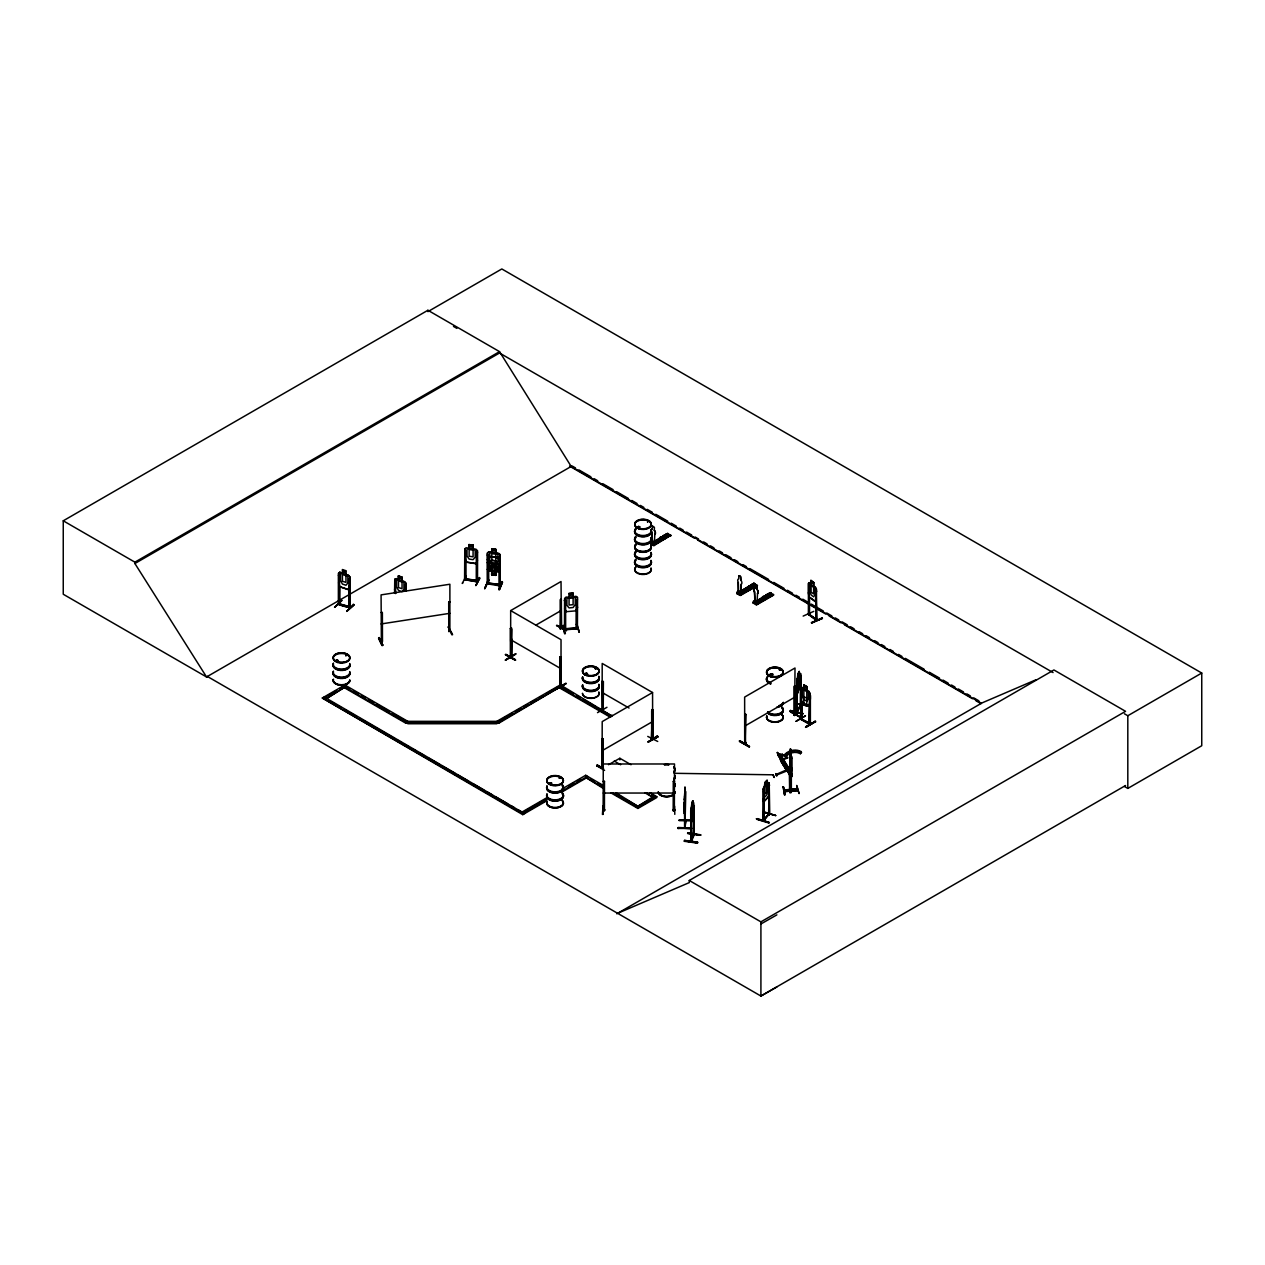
<?xml version="1.0" encoding="UTF-8"?>
<svg xmlns="http://www.w3.org/2000/svg" width="1265" height="1265" viewBox="0 0 1265 1265"><rect width="100%" height="100%" fill="white"/><g stroke="black" fill="none" stroke-linecap="round" stroke-linejoin="round"><path stroke-width="1.5" d="M684.792 801.346L684.776 804.255L685.029 797.567M684.776 791.447L685.061 787.194L684.792 795.985M789.091 769.468L790.23 769.025L791.337 776.742L791.526 756.47L791.605 758.62M789.66 766.637L790.483 767.254L789.787 766.543M791.305 773.295L792.048 776.441M684.428 803.749L684.491 799.417M684.65 809.379L685.156 799.101M691.465 828.464L678.087 828.448M678.119 827.626L691.465 827.943L678.119 827.626L678.087 828.559M684.523 805.979L684.381 811.64L684.365 803.528M684.634 804.904L684.776 798.99L684.586 804.651L684.444 802.563L684.381 803.354M684.539 805.283L684.887 798.816L684.997 800.413M685.124 805.789L685.045 807.94M684.571 797.077L685.282 789.645M338.387 604.291L339.558 604.749M339.906 604.449C340.997 604.512 336.933 601.95 339.668 603.658M338.625 604.053C340.933 606.536 354.153 608.165 348.792 606.694M691.623 841.162L691.07 840.039M693.884 834.331L690.753 841.652M690.817 840.672L693.995 834.457M693.473 834.979L694.295 805.394M693.884 833.271L693.536 833.999M690.832 841.826L690.69 810.549L693.505 802.706L692.793 804.587L692.682 800.792L691.212 809.284L691.275 841.889L694.327 834.489L693.789 833.366M763.507 791.858L764.076 791.242L763.443 821.001L764.187 820.273L763.032 820.7M764.092 819.293L763.696 819.831M763.633 820.874C770.812 811.561 767.902 813.648 769.753 814.296L769.231 785.059L768.598 814.818M654.29 543.476L654.859 534.304A2.973 1.708 60 0 0 654.432 530.241L654.29 530.32A2.973 1.708 60 0 1 654.732 534.383L654.859 534.304M741.29 584.209L740.721 593.38L741.29 584.209A2.973 1.708 60 0 0 740.847 580.145L740.547 576.492L738.649 576.097M756.976 602.757L757.545 593.585A2.973 1.708 60 0 0 757.118 589.522L756.454 585.632M684.665 793.313L684.571 828.338L685.883 820.732M684.997 807.086L684.745 809.568M684.792 804.05L684.555 802.453M693.647 812.842L693.52 817.111L693.821 812.794M791.59 768.171L791.4 770.986L791.732 768.155M789.676 774.559L788.759 768.456L790.087 774.37L789.313 774.67L789.692 773.721L791.937 774.022M790.435 769.768L789.234 770.243L779.556 754.114L789.74 770.053L789.771 752.991M790.182 774.544L789.708 773.801M791.922 775.919L790.767 776.995L791.969 776.504L791.748 757.909M697.537 842.19L684.539 840.434L697.553 842.142L697.379 843.154L684.397 841.288M784.126 790.23L797.393 788.791L784.047 789.977M684.349 799.464L684.903 793.487L685.124 796.286M684.491 799.48L685.045 793.487M685.045 807.861L684.349 813.822L684.665 811.893M684.665 810.707L684.903 807.845M684.839 812.936L684.65 815.672M692.208 820.685L678.878 820.432L692.208 820.258M684.665 801.188L684.634 798.484L685.298 799.101M685.772 791.653L685.108 821.333M684.507 809.379L685.219 803.449M685.235 826.598L685.187 827.136M685.235 820.432L685.314 819.578M685.171 820.273L685.772 819.594L685.757 820.432M684.903 787.178L685.029 828.354L685.772 820.732M800.698 683.353C796.46 697.426 795.353 698.77 800.824 683.385M781.391 759.632L782.039 754.082L784.332 755.964L785.359 754.857A12.429 10.341 -19.5 0 1 800.097 751.758L801.472 752.422L800.397 753.719L799.227 753.149A10.642 8.855 -19.5 0 0 785.676 756.786L787.668 757.909L781.659 760.423L781.391 759.632L787.383 757.118L787.668 757.909M781.659 760.423L782.039 754.082M652.455 542.543L652.74 541.673M665.864 534.289C675.13 538.748 661.263 534.209 667.604 533.545L651.981 542.527L652.882 541.467M652.345 542.558L653.009 541.641L651.965 542.274M738.792 576.018L738.744 578.927A2.973 1.708 60 0 0 738.317 582.485L738.634 592.336L739.74 591.909M755.047 585.41L754.873 588.383A2.973 1.708 60 0 0 754.446 591.957C755.316 604.702 753.703 601.27 756.011 601.223M754.335 603.041L754.335 600.922C757.34 600.448 754.067 602.346 755.758 600.78M790.34 711.041L803.022 713.571L790.372 710.487M802.769 713.95L790.151 711.404L802.801 713.871M510.665 628.262L511.519 628.752L511.297 658.085L511.519 627.772L510.348 628.452L510.348 657.642L510.87 656.282M546.717 800.824L522.761 814.66L322.306 698.011L344.871 684.997L407.804 721.335L496.829 721.335L560.363 684.871L611.975 716.037L610.141 717.097L559.778 688.018L559.778 687.116L610.141 716.18L611.975 715.12M560.79 686.658L560.316 684.903L559.747 686.057L560.174 656.851L561.028 657.341L560.506 686.61M602.251 710.282L603.5 710.503L603.342 709.349M602.504 708.874L603.342 710.408M652.361 738.207L651.617 737.764L652.977 737.969L652.993 739.124L652.882 709.997L652.028 709.507M801.931 719.595L801.931 702.154M803.876 688.745L802.31 689.046L802.31 695.734L803.876 699.482L806.801 701.126L808.367 699.15L808.367 692.477L806.801 690.39L810.027 693.362L810.153 724.655L809.711 722.868M809.521 704.542L809.11 724.165L809.426 722.805L809.853 723.548M810.375 724.371L810.375 695.339L809.521 694.849L809.078 724.102L810.501 724.418L800.966 719.058L800.966 717.998L802.057 718.552L801.219 718.077M768.567 796.776L769.073 792.475L768.567 796.776L763.728 802.01L763.032 799.227M690.832 810.58L691.038 808.43M791.273 764.044L790.973 765.673L790.103 759.253M769.088 822.645C730.727 811.055 794.42 830.251 757.292 818.613M796.507 711.057L797.456 710.519L796.997 712.353L797.235 679.716L797.883 673.707L799.29 671.304L799.243 689.393M796.982 678.831L796.476 712.274L801.314 704.052L800.334 705.791L801.314 705.111M797.393 710.598L796.444 711.041M797.393 711.657L796.444 712.1M801.235 705.238L796.966 712.29L796.918 682.468M337.866 660.978L337.296 660.045M338.34 661.042L337.723 660.124M346.816 655.064L345.883 655.76M347.132 655.46L346.041 655.096M549.769 783.557L550.085 783.889M551.414 783.683L550.338 784.094M549.737 784.079C549.722 784.759 552.599 782.861 551.761 783.177M559.225 778.165L560.695 778.165M560.158 778.26L559.763 778.26M560.363 777.769L559.652 777.864M585.11 673.992L586.201 673.186M586.407 674.577L586.849 673.186L587.656 674.182M595.388 668.837C597.712 667.873 594.376 669.628 595.72 668.189M595.546 668.79L596.447 668.616M637.813 526.62L638.256 527.964L639.631 526.778M637.687 527.125L639.505 526.714L638.999 527.663M638.588 526.366L638.034 527.584M638.588 526.604L639.157 527.584M647.727 521.465L647.538 522.224M663.113 538.4L661.658 537.562L661.658 538.748M748.074 588.446L749.275 588.557L749.275 587.545M763.981 597.048L764.582 598.092L765.799 597.475M765.831 597.333L763.839 597.333L765.799 597.38M770.875 675.478L771.255 674.593L771.049 675.399M771.255 674.83L769.436 675.289M771.776 675.067C768.551 672.284 769.436 677.929 771.682 674.941M780.505 669.58L779.066 669.691L780.442 669.659M780.315 669.991L780.141 669.169M797.14 678.941L796.618 690.579M789.423 771.492L791.005 771.919L789.423 771.492L789.85 790.34M791.226 773.753L790.166 774.465M791.337 774.291L791.337 792.459L790.166 792.633M737.337 593.791L754.636 583.798L737.811 594.076L736.989 592.02L738.713 591.008L737.226 593.159L739.883 594.708L741.622 592.684L741.859 594.091C734.965 591.008 742.302 591.672 738.08 591.53L738.08 593.649M754.715 601.871L755.411 601.413M505.921 654.274C535.332 671.636 485.048 643.806 515.456 659.603M604.591 770.417L596.716 765.799M596.669 765.894L597.191 764.993L603.532 768.598L597.175 764.993M739.44 741.543C769.5 757.688 719.722 728.94 748.959 746.919M749.465 746.682L739.899 740.752M749.386 746.635L739.883 741.211M815.403 601.602L816.289 589.269L809.221 582.817M816.415 598.756L815.466 601.776L809.157 597.08L808.335 592.905M738.523 592.542L739.645 591.546L738.744 592.51M755.837 601.239L754.762 601.539L758.13 603.484L757.877 602.077L756.154 604.085L753.481 602.551L755.221 600.543L755.458 603.516M685.108 828.196L685.171 826.598M763.443 819.941L769.231 814.138L762.985 820.811L762.969 789.55C763.554 787.304 767.222 781.248 769.136 783.051M763.032 789.613L763.76 787.557M808.888 705.759C810.406 701.395 811.418 695.355 809.031 691.417M810.138 702.913L808.968 705.917L801.615 701.775L800.634 697.663M809.221 614.015C806.77 612.213 811.766 614.426 808.936 614.996L808.762 585.236L809.221 615.075M815.546 587.276L816.494 589.237L816.494 620.498L808.382 614.505L808.446 583.26L809.3 582.612C813.411 588.826 809.932 573.535 811.102 584.209L809.758 584.414L809.758 591.087L811.102 594.945L813.616 596.811L814.945 594.945L814.945 588.272L813.616 586.074L813.695 582.453L811.007 580.461M809.505 597.412L809.521 614.743M816.779 619.202L816.099 618.664L816.352 620.435M789.913 751.173L791.51 756.549M789.961 750.841L789.913 751.884M577.409 607.058L576.081 610.837L565.914 611.707L564.601 608.354M576.081 610.837L577.567 607.137M789.787 773.848L789.882 774.575M790.578 776.283L781.09 760.85L791.368 776.663L790.388 764.408M382.346 641.735L382.378 612.624L381.081 612.545L382.251 612.371L382.378 641.418M691.892 803.481L692.825 800.808M691.892 804.667L692.477 801.994M691.196 808.525L691.828 803.275M691.133 812.004L691.417 840.687M693.489 817.048L691.164 822.898L690.722 820.068M684.381 841.399L684.555 840.371M687.607 833.477L700.604 835.232L687.765 833.018M691.164 840.245L693.536 834.41M694.121 834.015L694.39 833.35M338.577 582.691L339.668 586.723L348.587 589.696L349.836 586.438M488.907 570.831L487.436 569.266L488.907 570.831L498.853 572.144L500.165 571.132M491.69 571.132L491.658 574.784L495.912 575.385L495.943 571.733M491.658 574.784L491.832 571.037L489.697 569.535L489.697 562.862L491.832 560.3L491.832 553.643L495.801 554.197L495.801 560.885L497.936 564.016L497.936 570.689L495.801 571.59L495.769 575.243M487.436 552.979L487.499 584.224L487.436 552.979L488.828 551.809L491.737 552.22M488.685 554.971L487.405 555.066L488.685 554.971L488.701 584.319L487.278 583.102M488.749 566.325L487.468 562.498L488.749 566.325L498.774 567.653L500.244 564.301M495.943 549.326L491.69 548.725L491.832 552.441L489.713 553.343L489.713 560.016L491.832 563.178C495.137 569.709 486.914 572.776 492.907 566.008C486.914 559.794 492.164 559.952 493.761 565.36C495.216 559.905 500.608 562.656 494.662 566.277C500.355 572.175 495.358 572.144 493.824 566.973L491.674 569.819L495.801 570.404L495.801 563.716L497.936 561.186L497.936 554.497L495.801 553.011L495.848 549.342L495.943 552.916L500.244 554.687L500.228 585.948L500.102 554.718M485.064 587.561C496.038 562.925 477.269 606.394 488.243 580.066M488.796 580.129L485.634 587.166M498.932 556.695L500.213 556.6L498.932 556.695L499.027 585.869C504.988 585.41 483.04 582.469 488.701 584.319M500.244 554.687L498.71 553.295L488.796 551.904L487.578 553.042M488.812 584.066L488.401 583.292M488.812 583.007L500.339 584.636L488.812 583.307M498.742 567.732L500.102 564.253M498.948 584.746L498.948 585.458M499.422 589.648L502.537 582.09L499.422 589.664C498.394 584.62 506.49 574.595 498.805 589.49M498.695 589.569L501.968 581.536M477.49 560.3L476.004 563.716L466.058 562.182L464.761 558.418M487.405 559.747L488.891 556.315L498.884 557.723L500.165 561.534M487.547 559.778L489.002 556.442M767.143 783.889L767.017 780.268L764.961 782.497L763.997 788.427L764.092 820.352M652.471 525.892L652.202 529.102A2.973 1.708 60 0 0 651.886 532.597L652.614 544.314L652.534 541.815M382.077 645.545L378.551 638.113L382.125 645.514L382.789 644.881M379.152 637.513L382.71 644.913M379.12 637.971L382.789 645.482M505.636 659.982L514.618 654.29M597.491 712.638L606.963 707.293M464.84 580.034L464.793 548.741L464.587 579.955M465.994 550.828L464.714 550.908L465.994 550.828L466.01 580.176L464.587 578.896M473.252 545.199L473.078 548.963L475.197 550.481L475.197 557.153L473.078 559.683L469.125 559.083L467.006 555.888L467.006 549.216L469.125 548.346L469.03 544.551L473.252 545.199L473.221 548.868M469.03 548.125L469.03 544.551M476.304 552.426L477.458 552.599L476.304 552.426L476.272 581.853L476.209 580.73M462.848 582.959L462.199 583.45L466.247 575.986M464.761 579.67L477.474 581.963L477.49 550.702L475.988 549.2L466.105 547.761L464.761 548.836M465.71 579.164L464.887 578.643M465.979 578.817L476.478 580.382L476.225 581.441M465.884 580.161L466.137 578.864M476.225 580.382L477.601 580.635L465.836 579.117M475.988 585.505L479.451 578.058M479.261 577.504L479.988 578.216L475.814 585.553L479.356 577.963M790.846 771.982L790.704 771.334M791.21 792.475L790.91 773.627M563.131 625.922L564.68 633.623L565.313 633.038M563.162 625.463L565.392 633.623M785.012 794.088L784.363 794.705L783.288 786.846M602.124 710.234L602.203 663.445L652.566 692.524L652.677 739.282L651.285 738.871M651.601 738.713L652.993 738.064M769.642 814.344L768.598 814.059L764.139 819.483M602.994 806.169L602.44 814.439L603.184 813.838M602.978 806.627L603.152 813.838M341.74 600.701L335.146 606.9M511.803 657.12C509.368 658.18 513.89 656.883 510.57 656.235M560.221 627.614L560.079 628.816L561.028 628.262C559.936 626.017 561.012 628.911 561.122 627.155M561.47 628.436L560.506 628.958L561.028 599.199L560.174 599.689L560.221 628.673M602.393 767.27C604.291 764.882 599.689 769.104 602.741 767.586M652.028 722.584L651.38 739.566M798.168 673.945L799.006 672.506L798.168 675.13M796.997 678.926L800.381 673.28L800.777 705.886M797.93 678.514L799.243 676.285M797.93 685.187L799.243 682.958M800.334 705.791L800.777 675.984L801.219 719.137L809.426 723.106L801.71 719.089M801.204 676.079L800.381 676.649M790.151 711.468L790.388 710.456M794.942 703.324L807.592 705.87L794.72 703.166M800.334 705.032L797.409 710.788M807.576 705.838L794.752 703.609M565.819 629.812C566.024 626.033 564.822 632.864 564.285 628.626C572.824 628.911 589.68 626.634 564.411 628.926M564.285 629.685C567.4 627.029 579.765 631.314 576.366 627.804L577.536 627.646M576.034 628.547L576.034 627.487L577.472 627.393M691.433 841.826L691.591 812.067M738.128 591.83L739.045 594.218L738.681 592.558M336.3 660.219L336.443 661.484L338.245 660.899M337.407 660.061L336.443 660.203L336.885 661.31M336.854 661.231C339.763 659.555 334.245 661.121 337.961 660.615M647.822 521.654L647.917 521.227M587.181 674.134L585.489 673.47M595.009 668.505L595.53 668.205M559.257 778.054L560.269 778.07M749.56 588.146L747.583 588.146L749.07 587.656M769.705 675.194L770.274 674.261M779.446 669.628L780.315 669.391M381.208 641.561L381.002 640.517L382.378 640.359M382.346 640.675L381.129 640.881M450.008 630.966L448.838 631.425L450.134 630.16L448.806 630.002M694.074 835.121L693.505 802.706M800.397 753.719L801.188 751.631L799.828 750.967A12.429 10.341 -19.5 0 0 785.075 754.067L784.3 755.996L782.308 754.873M797.077 711.246L796.966 710.408M769.642 785.186L768.661 785.676M763.649 801.804L768.377 796.665M763.617 812.32L775.745 815.561L763.617 811.719M775.714 815.514L763.696 812.146M603.136 810.454L603.279 763.981L674.498 763.981L674.356 810.802L673.186 810.77L673.28 781.375L674.482 781.375L673.28 781.375M597.064 765.594L603.452 769.088M566.008 597.38L564.743 598.788L564.743 608.323M339.842 572.365L338.625 573.266L338.561 604.433L338.498 573.187L339.779 572.239L342.293 573.172M339.558 575.607L338.514 575.259L339.558 575.607L339.368 604.702M346.088 574.437L349.883 576.966L349.836 608.165L349.962 576.887L348.492 575.354M349.678 608.101L348.792 607.753L349.014 578.453M350.057 578.801L348.792 578.674M348.587 589.696L339.747 586.644L338.704 582.722M334.529 607.295L341.85 600.227L335.083 606.931M338.799 603.026L338.514 604.338L350.057 607.832M349.203 607.5L349.203 606.441L339.668 603.958L349.836 607.105M346.737 611.375L354.058 604.907L346.737 611.375L353.488 604.164M398.428 579.417L398.428 575.844L398.491 579.655L396.593 580.224L396.593 586.897L398.491 590.391L402.033 591.577L403.93 589.348L403.93 582.659L402.033 580.841L402.033 577.267L398.491 576.081M394.807 581.347L395.85 581.694M394.569 589.095L395.739 593.048L394.633 589.031M398.364 575.923L402.223 577.109L402.096 580.761L406.018 583.212L405.891 591.182M405.939 583.292L404.61 581.584M404.847 590.834L405.085 584.778L406.128 585.126L406.128 590.945M406.128 585.126L404.847 585.015M652.345 525.971L654.385 527.284M788.348 767.823L787.668 767.396M510.87 657.341C492.069 667.288 527.6 646.921 512.072 656.409M745.038 742.95L745.923 742.397L745.18 742.95M744.642 742.729L744.959 744.073L744.974 714.931L745.828 714.44L744.974 714.931M744.69 743.741L744.642 697.078L795.005 667.999L794.689 715.437M745.038 744.01L745.828 714.44M794.056 714.172L795.1 713.634L794.151 715.199M745.828 743.551L744.642 743.709L745.496 743.33L745.496 714.251M336.443 660.124L336.237 661.216L336.632 660.267M337.66 660.82L336.885 660.409M338.135 661.073L337.296 661.31M639.631 527.473L638.809 527.695M661.453 537.641L661.895 538.795L663.002 538.337M584.841 674.925A8.444 4.87 0 0 1 586.596 674.15L585.806 674.482L585.948 673.423M549.532 783.177L550.433 782.75M551.097 783.636L549.864 783.446L550.987 782.829M769.357 674.688L771.27 675.083M800.745 688.018L801.741 687.306L803.765 688.571M800.745 688.176L801.789 687.448L808.983 691.512M603.279 810.454C606.235 811.924 601.207 808.003 604.623 809.948M604.623 809.647L604.623 810.707M674.625 810.723L674.593 809.347L673.154 809.964M674.625 809.663L673.423 809.742M769.199 814.818L768.377 782.482M608.544 764.693L619.85 758.273L631.045 764.724M789.74 769.167L791.305 776.599L790.372 748.801L791.115 751.299M650.779 543.824L668.22 533.893L651.364 544.171M653.91 545.626L670.766 535.348L652.898 545.057M669.912 535.142L653.467 544.804L650.811 543.27M737.384 593.838L754.019 583.181L736.768 593.491M741.859 592.826L739.313 594.945L756.565 584.889M754.019 583.56L736.736 593.459L740.373 595.515L757.435 585.679L739.693 595.135M757.023 585.458L739.899 595.262M768.551 593.57C776.172 598.329 765.483 592.399 770.322 592.985L753.007 602.852L753.244 601.397L755.221 600.543M754.051 603.468L770.891 593.174L753.402 603.073L756.644 604.907L773.69 595.056L770.29 592.573M770.891 593.174L752.991 602.82M755.537 604.275L773.437 594.392L771.697 595.388M755.948 604.528L758.13 602.219M756.217 604.686L773.484 594.803M803.876 684.934L807.007 686.689L803.876 684.934L803.876 703.055M801.615 701.775L800.745 697.6M511.297 658.085L511.519 628.752M556.537 625.59L566.562 630.713L557.059 625.289M511.297 657.025L511.851 657.073M561.028 686.421L559.889 686.199M556.268 688.713C585.98 672.411 536.566 700.636 565.724 683.306M556.268 689.314L565.787 683.827M603.389 692.619L603.152 710.74L603.389 681.408M602.82 767.602L601.871 768.155L601.871 739.076L602.725 738.586L603.057 767.95L602.108 768.393L602.203 721.603L652.566 692.524M603.057 738.776L601.871 739.076M651.855 739.725L651.712 710.693L652.882 709.997M647.743 736.404L657.721 741.464M652.139 737.969L651.285 739.63M648.139 741.97L658.021 736.72L648.218 741.923L657.515 735.882L648.139 741.97L658.037 736.783M794.056 715.294L794.167 686.168L795.005 685.677L795.464 714.915L794.467 715.5L794.689 714.377M794.641 715.405L794.483 686.357L795.337 685.867M801.077 690.042L801.931 690.516M810.375 695.339L809.189 695.038M790.546 711.452L800.539 717.16L791.036 711.768M794.641 714.346L794.815 713.681M801.14 719.105L800.824 673.802M802.026 719.659L801.599 718.726M805.678 726.743C835.517 710.076 786.103 739.171 815.071 721.303M805.615 727.312L815.071 721.714M815.134 721.825L805.71 727.264M207.492 676.538L206.638 677.028L63.25 594.25L63.25 520.801L427.902 310.273L499.533 351.638L571.179 466.437L981.419 703.293M63.25 520.801L134.896 562.166L499.533 351.638M776.884 986.953L760.913 996.045L207.397 676.475L206.543 676.965L134.896 563.526L499.533 352.998L1053.065 672.569M206.543 676.965L572.049 465.947L575.464 467.924M336.727 690.595L324.14 697.869L324.14 696.952L524.596 813.601L517.796 809.663M339.874 688.777L343.021 686.057L405.97 722.394L407.804 721.335L407.804 723.738L496.829 723.738L496.829 721.335L498.663 722.394L561.613 686.057L498.663 723.295L496.829 722.236L512.151 713.397M510.665 641.339L510.665 610.6L561.028 581.52L561.439 628.499L561.36 599.389M652.202 529.102L652.329 529.023A2.973 1.708 60 0 0 651.76 532.676L651.949 542.432L655.444 544.203L655.444 542.938L653.467 544.804M650.558 542.116L652.297 541.12M650.811 542.258L652.534 541.262M659.713 537.846C669.011 542.037 655.159 538.305 661.437 536.834L664.599 538.906L661.437 536.834M662.986 535.949C672.284 540.139 658.433 536.407 664.71 534.953L667.873 537.024L664.71 534.953M650.922 543.887L668.22 533.893M651.807 543.681L651.807 541.547M653.467 543.792L655.444 542.938M535.838 625.147L561.028 610.6M344.728 687.939L405.97 723.295L407.804 722.236L392.498 713.397M740.721 580.208L740.705 576.84M738.191 582.564L738.159 592.052L738.997 592.004M515.551 711.436L520.642 708.495M524.058 706.534L527.458 704.558M530.857 702.597L535.965 699.656M539.364 697.695L542.764 695.718M546.164 693.758L558.071 686.879M754.841 584.224L737.78 594.076M739.551 594.898L756.597 585.047M754.873 588.383L755.015 585.695M756.976 586.992L757.118 589.522A2.973 1.708 60 0 1 757.419 593.664L757.545 593.585M754.446 591.957L754.572 591.878A2.973 1.708 60 0 1 755.015 588.32M754.604 601.729L755.395 601.602M762.4 597.127C771.697 601.318 757.846 597.586 764.123 596.131L767.27 598.203L764.123 596.131M765.673 595.246C774.971 599.436 761.119 595.704 767.396 594.234L770.543 596.305L767.396 594.234M770.923 593.348L753.877 603.184M757.656 603.547L771.302 595.673M773.453 594.629L755.774 604.132M602.203 750.667L652.566 721.603M522.761 811.624L546.575 797.867M561.881 789.028L585.711 775.287L604.322 786.039M524.469 811.545L546.575 798.784M568.697 786.008L573.804 783.067M577.204 781.106L580.603 779.145M322.306 698.011L522.761 813.743L546.717 799.923M562.024 791.084L587.545 776.346L587.545 777.248M562.024 791.985L585.837 778.228M744.642 726.157L795.005 697.078M651.807 798.294L636.058 807.386L654.954 795.574L654.954 796.476L651.586 794.547M612.56 792.902L637.908 807.529L656.788 796.634L656.788 797.535L637.908 808.446L610.884 792.855M616.767 913.82L982.273 702.802L1036.003 679.764M689.267 880.487L1053.919 669.96L1125.565 711.325L760.913 921.853L689.267 880.487L689.267 882.606L617.636 913.314M1124.411 713.776L1127.811 715.737L1201.75 673.043L1201.75 745.733L1127.811 788.411L1124.395 786.451M1125.565 785.518L760.913 996.045L760.913 921.853M760.913 923.972L776.884 914.864M382.41 641.766L381.208 641.877L380.955 640.58M779.825 758.035L777.912 754.968L785.755 767.175L783.335 761.166L777.295 752.485L779.208 755.553M789.154 769.484L790.846 776.916C789.502 773.737 776.979 756.565 781.501 760.645M786.64 766.131L779.398 754.098L786.64 766.131L788.095 771.966L786.371 769.658L787.969 772.029M786.419 770.448L789.613 769.832L776.378 775.16C773.959 769.958 778.497 779.683 776.062 774.496L789.281 768.646L786.277 769.942L781.09 760.85M813.695 582.453L813.727 586.027L815.514 587.355M816.225 619.739L816.036 590.644L816.858 620.324L808.683 614.237L808.952 613.256M816.779 591.198L815.672 590.802M813.774 611.359L803.164 616.087M815.593 619.059L809.221 614.331L816.273 619.328M822.013 617.937L811.403 622.775L822.408 618.395M811.845 623.044L822.392 618.316L811.466 622.665M511.076 657.579L510.997 656.472M602.725 766.59L602.346 768.314M346.231 654.891L345.772 655.681M639.236 527.252L637.908 527.11M749.275 588.351L748.311 588.494M587.245 674.372L585.363 674.229M764.139 597.127L765.531 597.127M487.657 583.861L500.102 585.932M477.474 580.904L477.379 581.995M755.189 585.094L756.059 585.094M449.881 630.239L450.119 631.267L448.759 631.472L448.711 602.093L449.992 602.172L448.711 602.093M449.881 631.298L449.881 584.24L381.081 594.882L381.366 641.893M661.658 537.751L663.002 537.973M585.995 673.613L587.087 673.786M586.612 674.451L587.166 673.518L586.407 674.103M565.661 629.844L565.613 600.48L564.427 600.59L565.613 600.48M745.591 743.267L745.923 742.697M448.3 627.377L452.554 634.698L448.395 626.808M381.081 641.624L382.251 641.434M381.081 623.961L449.881 613.319M487.673 582.754L488.685 582.975M789.55 769.215L779.967 753.908M604.543 809.711L603.136 809.663M556.616 625.448L566.04 630.413M800.113 717.35L790.578 711.483M569.06 593.601L573.108 593.222L573.108 596.811L575.259 597.792L575.259 604.48L573.108 607.532L569.06 607.912L566.91 605.255L566.91 598.582L569.06 597.191L568.902 593.411L573.219 593.016L573.219 596.59M576.144 599.499L577.409 599.642L576.144 599.499L576.081 628.847M577.172 624.704L576.429 624.167L579.307 632.294L576.555 624.657M577.409 628.721L564.49 629.923L564.57 598.677L565.945 597.27L576.049 596.416L577.567 597.539L577.409 628.721L577.33 627.393M673.423 809.315L673.423 810.754M449.707 630.919L449.881 629.923M638.825 527.632L637.386 527.125M791.289 773.943L790.751 769.484M796.808 785.913L799.085 793.598L796.713 785.439M782.64 787.051C785.043 783.668 786.261 806.801 783.193 786.941M784.332 790.641L797.582 789.708L784.347 790.736M602.994 709.618L602.108 709.08L602.867 709.618M801.583 719.848L801.599 690.706M809.98 724.608L800.792 719.39M448.996 631.441L448.838 602.346M799.243 675.083L799.243 685.82L797.93 688.049L797.235 686.389M604.48 781.375L603.279 781.375L604.48 781.375L604.433 810.422M674.593 806.121L674.798 814.344M407.804 722.837L496.829 722.837M603.279 793.044L674.498 793.044M674.103 773.295L772.883 774.812L774.148 777.516L773.785 776.141M477.3 581.963L477.348 550.718M685.298 789.518L685.235 821.491M684.428 813.348L684.286 803.686M678.878 820.258L692.255 820.432M766.938 784.047L767.966 784.11L766.938 794.768L765.025 796.855L763.997 795.116M770.48 674.324L771.397 674.53M739.139 575.638L740.325 576.16M687.607 832.876L700.778 834.821M687.622 833.303L700.636 835.074M488.954 556.521L498.758 557.897M491.69 574.705L495.943 575.306M491.832 548.868L495.801 549.437M488.891 566.135L498.679 567.511M790.388 752.58L789.961 769.911M469.125 544.772L473.11 545.294M475.94 563.51L466.2 561.992L464.935 558.339M464.84 579.718L477.348 581.615M790.056 792.617L789.977 774.433M638.809 526.446L639.711 526.872M770.685 674.261L771.603 674.688M577.109 624.641L579.307 632.31M674.625 810.454L673.28 810.723M769.073 782.893L769.262 814.85M764.961 786.087L764.961 782.497L767.143 780.315L767.08 784.079M757.023 819.404L768.82 823.009M398.554 579.591C397.653 576.903 392.514 580.635 395.898 578.706L404.547 581.679M339.716 572.302L348.571 575.275M685.235 827.658L684.665 794.515M652.534 739.329L652.234 709.997M800.128 752.928L798.942 752.359A10.642 8.855 -19.5 0 0 797.709 751.963M803.876 689.931L806.801 691.591M803.876 696.62L806.801 698.264M815.53 722.125L815.008 721.208M800.539 717.192L790.514 712.068M510.348 628.452L511.202 628.942M603.057 681.598L602.203 681.123L602.535 709.997M559.842 657.041L560.695 657.531M651.696 709.697L652.566 710.187M651.712 710.693L651.617 739.819M1201.75 673.043L501.826 268.955L427.902 311.633L427.902 310.273M453.487 326.417L456.902 328.378M578.88 469.9L590.85 476.81M594.265 478.771L597.681 480.747M602.804 483.72L613.066 489.634M616.482 491.611L628.452 498.521M631.868 500.497L636.991 503.454M640.406 505.431L643.838 507.392M647.253 509.368L652.376 512.325M655.792 514.302L667.762 521.212M671.177 523.188L676.316 526.145M679.732 528.122L683.147 530.098M686.563 532.075L691.686 535.032M695.118 537.008L698.533 538.985M703.656 541.942L707.072 543.918M710.487 545.879L713.919 547.856M719.042 550.813L722.457 552.789M725.873 554.766L731.012 557.723M734.427 559.699L737.843 561.676M742.966 564.633L746.397 566.609M749.813 568.586L768.614 579.433M773.737 582.406L784 588.32M787.415 590.296L792.538 593.253M795.954 595.23L799.385 597.207M802.801 599.183L807.924 602.14M811.339 604.117L823.309 611.011M826.725 612.987L831.848 615.944M835.279 617.921L838.695 619.897M842.11 621.874L847.234 624.831M850.665 626.808L854.081 628.784M859.204 631.741L862.619 633.718M866.035 635.694L869.466 637.671M874.589 640.628L878.005 642.604M881.42 644.565L884.852 646.542M889.975 649.498L893.39 651.475M898.514 654.432L901.929 656.409M905.36 658.385L924.162 669.248M929.285 672.205L939.547 678.119M942.963 680.096L948.086 683.053M951.501 685.029L954.933 687.006M958.348 688.982L963.471 691.939M966.887 693.916L970.302 695.892M973.734 697.869L978.857 700.826M569.535 466.105L694.169 538.052M697.584 540.029L825.634 613.952M829.049 615.928L840.988 622.823M844.403 624.799L972.453 698.723M975.868 700.699L980.992 703.656M667.604 533.292L670.972 535.791M754.019 583.181L757.435 585.679M651.649 541.641L652.772 542.116M650.558 543.381L653.958 545.626M510.665 610.6L561.028 639.679L561.028 686.31M510.665 639.679L561.028 668.742M602.203 692.524L629.053 708.036M559.778 685.899L573.361 693.742M576.729 695.687L580.082 697.616M583.434 699.561L595.183 706.344M598.551 708.289L601.903 710.218M605.255 712.163L610.299 715.073M614.237 761.056L620.641 764.756M649.91 792.665L656.788 796.634M646.399 792.76L653.12 797.535L644.723 792.696M616.087 792.823L637.908 806.327L626.143 799.543M590.897 779.193L594.265 781.122M597.618 783.067L602.646 785.976M616.087 793.724L622.791 797.598M604.164 788.063L585.711 777.406L604.164 788.965M346.563 686.879L349.962 688.84M353.378 690.817L358.469 693.758M361.869 695.718L365.285 697.695M368.684 699.656L373.792 702.597M377.191 704.558L389.098 711.436M329.232 700.81L341.139 707.673M344.523 709.633L356.414 716.496M359.813 718.457L393.794 738.08M397.194 740.041L400.594 742.002M403.978 743.962L409.085 746.903M412.485 748.864L415.869 750.825M419.268 752.786L424.376 755.727M427.76 757.688L439.651 764.55M443.05 766.511L454.941 773.389M458.341 775.35L468.54 781.232M473.632 784.174L483.831 790.056M487.231 792.017L492.322 794.958M495.722 796.918L507.613 803.781M511.013 805.742L514.396 807.702M779.446 754.209L780.284 759.712M575.955 596.447L577.425 597.602M811.102 580.635L813.616 582.501M809.347 596.953L815.514 601.555M653.088 544.978L670.75 535.111L653.546 545.405L653.705 543.934M693.362 802.69L693.568 835.074L693.473 833.92M781.122 761.562L786.261 769.832M779.556 754.114L789.107 769.594M781.659 761.34L791.273 776.789M448.3 626.76L451.842 634.809M773.611 775.73L772.883 774.812M564.712 608.244L566.008 611.58M801.188 751.631L801.472 752.422M691.212 815.972L691.718 817.601L693.157 811.213L692.682 800.792M564.664 633.686L563.257 625.4M789.139 768.377L789.613 769.832M786.134 769.689L786.593 771.144M778.56 754.557L778.94 756.043M777.928 753.529L778.291 755.015M778.07 754.92L777.422 752.422L777.943 754.984M790.499 750.003L790.688 753.023L790.499 751.204M790.404 753.782L790.973 762.811L790.514 748.785M791.542 770.97L789.913 760.803M796.523 690.453L797.108 693.315M754.572 591.878L755.031 601.697L754.968 600.401M603.057 806.121L603.184 814.439M790.23 751.173L790.23 756.549M1127.811 715.737L1127.811 788.411M816.036 602.267L816.036 619.724M808.541 583.371L808.541 592.89M807.007 686.689L806.896 690.326M806.801 686.816L806.801 704.7M803.971 685.108L803.971 688.682M798.025 673.739L797.93 691.623M796.112 721.287L805.505 715.8L796.049 721.303M789.834 772.077L789.866 792.57M789.66 771.318L789.534 790.198M763.665 791.115L763.696 820.89M757.877 602.077L757.877 603.089M754.493 600.843L754.493 602.962M741.622 592.684L741.622 593.696M738.222 591.451L738.222 593.57M655.191 542.796L655.191 543.808M654.432 527.632L654.29 530.32M637.908 807.529L637.908 808.446M619.85 758.273L619.85 759.933M610.141 716.18L610.141 717.097M602.725 738.586L602.757 768.472M585.711 775.287L585.711 776.188M560.174 656.851L560.174 685.93M522.761 813.743L522.761 814.66M511.851 639.173L511.851 657.152M498.663 722.394L498.663 723.295M405.97 722.394L405.97 723.295M395.613 581.932L395.613 593.57M394.807 592.985L394.759 579.528L394.569 593.222M349.014 586.201L348.84 607.864M344.871 684.997L344.871 685.899M339.779 587.007L339.668 604.717M134.896 562.166L134.896 563.526M562.245 800.271A8.302 4.791 0 0 1 556.141 807.402A8.302 4.791 0 0 1 547.049 801.425M562.261 785.992A8.317 4.791 0 0 1 556.141 793.139A8.317 4.791 0 0 1 547.033 787.146M562.277 784.632A8.333 4.807 0 0 1 556.141 791.811A8.333 4.807 0 0 1 547.018 785.802M562.261 794.009A8.317 4.791 0 0 1 556.141 801.172A8.317 4.791 0 0 1 547.033 795.163M562.372 793.503A8.444 4.87 0 0 1 556.157 800.777A8.444 4.87 0 0 1 546.907 794.673M562.372 793.092A8.444 4.87 0 0 1 556.157 800.366A8.444 4.87 0 0 1 546.907 794.262M562.261 792.665A8.317 4.791 0 0 1 556.141 799.828A8.317 4.791 0 0 1 547.033 793.819M562.372 785.486A8.444 4.87 0 0 1 556.157 792.76A8.444 4.87 0 0 1 546.907 786.656M562.372 785.075A8.444 4.87 0 0 1 556.157 792.349A8.444 4.87 0 0 1 546.907 786.245M674.972 791.811A8.349 4.823 0 0 1 666.623 796.618A8.349 4.823 0 0 1 658.29 791.811M674.972 792.064A8.349 4.823 0 0 1 666.623 796.887A8.349 4.823 0 0 1 658.29 792.064M674.909 791.621A8.27 4.775 0 0 1 667.714 796.349A8.27 4.775 0 0 1 658.638 792.855M674.957 775.983A8.333 4.807 0 0 1 673.85 778.386M673.85 767.128A8.349 4.823 0 0 1 673.85 771.95M664.473 764.882A8.349 4.823 0 0 1 668.79 764.882M674.783 783.209A8.444 4.87 0 0 1 673.945 786.909M674.957 784A8.333 4.807 0 0 1 673.85 786.403M674.957 777.327A8.333 4.807 0 0 1 673.85 779.73M674.783 775.603A8.444 4.87 0 0 1 673.945 779.303M674.783 783.62A8.444 4.87 0 0 1 673.945 787.32M674.783 775.192A8.444 4.87 0 0 1 673.945 778.892M674.957 785.344A8.333 4.807 0 0 1 673.85 787.747M674.909 769.942A8.27 4.775 0 0 1 673.802 772.33M673.802 767.555A8.27 4.775 0 0 1 674.625 768.709M673.85 766.875A8.349 4.823 0 0 1 673.85 771.682M664.473 764.629A8.349 4.823 0 0 1 668.79 764.629M598.978 677.107A8.444 4.87 0 0 1 590.818 683.242A8.444 4.87 0 0 1 582.659 677.107M598.978 676.696A8.444 4.87 0 0 1 590.818 682.831A8.444 4.87 0 0 1 582.659 676.696M584.841 674.514A8.444 4.87 0 0 1 586.596 673.739M598.867 676.253A8.333 4.807 0 0 1 591.909 682.262A8.333 4.807 0 0 1 582.485 677.487M584.92 674.087A8.333 4.807 0 0 1 586.644 673.328M598.867 685.614A8.333 4.807 0 0 1 591.909 691.623A8.333 4.807 0 0 1 582.485 686.863M598.978 685.124A8.444 4.87 0 0 1 590.818 691.275A8.444 4.87 0 0 1 582.659 685.124M598.978 684.713A8.444 4.87 0 0 1 590.818 690.848A8.444 4.87 0 0 1 582.659 684.713M598.867 692.35A8.333 4.807 0 0 1 591.909 698.359A8.333 4.807 0 0 1 582.485 693.6M598.867 692.05A8.349 4.823 0 0 1 591.909 698.074A8.349 4.823 0 0 1 582.469 693.299M598.867 684.27A8.333 4.807 0 0 1 591.909 690.279A8.333 4.807 0 0 1 582.485 685.519M598.867 677.597A8.333 4.807 0 0 1 591.909 683.606A8.333 4.807 0 0 1 582.485 678.831M349.82 664.346A8.317 4.791 0 0 1 340.411 669.09A8.317 4.791 0 0 1 333.47 663.097M349.82 673.707A8.317 4.791 0 0 1 340.411 678.467A8.317 4.791 0 0 1 333.47 672.458M349.662 671.984A8.444 4.87 0 0 1 341.503 678.119A8.444 4.87 0 0 1 333.343 671.984M349.662 671.573A8.444 4.87 0 0 1 341.503 677.708A8.444 4.87 0 0 1 333.343 671.573M349.662 663.951A8.444 4.87 0 0 1 341.503 670.086A8.444 4.87 0 0 1 333.343 663.951M349.662 663.54A8.444 4.87 0 0 1 341.503 669.675A8.444 4.87 0 0 1 333.343 663.54M349.836 665.69A8.333 4.807 0 0 1 340.411 670.45A8.333 4.807 0 0 1 333.454 664.441M349.836 672.363A8.333 4.807 0 0 1 340.411 677.123A8.333 4.807 0 0 1 333.454 671.114M349.836 680.396A8.333 4.807 0 0 1 340.411 685.171A8.333 4.807 0 0 1 333.454 679.163A8.333 4.807 0 0 0 340.411 685.219A8.333 4.807 0 0 0 349.836 680.443M349.772 679.969A8.27 4.775 0 0 1 341.503 684.745A8.27 4.775 0 0 1 333.217 679.969M770.67 683.653A8.444 4.87 0 0 1 767.586 676.996M768.914 675.984A8.444 4.87 0 0 1 772.709 674.735M770.733 684.065A8.317 4.791 0 0 1 766.859 678.657M769.009 676.506A8.317 4.791 0 0 1 772.741 675.273M770.67 683.242A8.444 4.87 0 0 1 767.586 676.585M768.914 675.573A8.444 4.87 0 0 1 772.709 674.308M770.733 682.721A8.317 4.791 0 0 1 766.859 677.313M769.009 675.162A8.317 4.791 0 0 1 772.741 673.929M782.055 714.662A8.27 4.775 0 0 1 775.967 721.793A8.27 4.775 0 0 1 766.89 715.816A8.349 4.823 0 0 0 775.983 722.03A8.349 4.823 0 0 0 782.118 714.836M782.118 715.105A8.349 4.823 0 0 1 775.983 722.283A8.349 4.823 0 0 1 766.827 716.259M782.086 708.4A8.317 4.791 0 0 1 779.05 714.946A8.317 4.791 0 0 1 767.697 713.191M782.213 707.483A8.444 4.87 0 0 1 779.114 714.14A8.444 4.87 0 0 1 767.586 712.353M782.213 707.894A8.444 4.87 0 0 1 779.114 714.551A8.444 4.87 0 0 1 767.586 712.764M782.086 707.056A8.317 4.791 0 0 1 779.05 713.602A8.317 4.791 0 0 1 767.697 711.847M783.225 702.771A8.333 4.807 0 0 1 777.042 707.42M782.94 702.676A8.333 4.807 0 0 1 779.066 705.585M783.335 702.296A8.444 4.87 0 0 1 777.074 707.009M783.051 703.15A8.444 4.87 0 0 1 779.114 706.107M786.308 755.015A10.642 8.855 -19.5 0 1 788.475 753.371M789.708 752.738A10.642 8.855 -19.5 0 1 792.349 751.869M651.159 538.384A8.444 4.87 0 0 1 641.908 544.472A8.444 4.87 0 0 1 635.694 537.198M651.032 538.858A8.317 4.791 0 0 1 641.924 544.867A8.317 4.791 0 0 1 635.805 537.704M651.064 545.31A8.349 4.823 0 0 1 641.924 551.334A8.349 4.823 0 0 1 635.789 544.156M651.048 545.626A8.333 4.807 0 0 1 641.924 551.635A8.333 4.807 0 0 1 635.789 544.456M651.159 530.351A8.444 4.87 0 0 1 641.908 536.455A8.444 4.87 0 0 1 635.694 529.181M637.038 528.169A8.444 4.87 0 0 1 638.793 527.394M651.032 537.514A8.317 4.791 0 0 1 641.924 543.523A8.317 4.791 0 0 1 635.805 536.36M651.032 530.841A8.317 4.791 0 0 1 641.924 536.834A8.317 4.791 0 0 1 635.805 529.687M651.159 537.957A8.444 4.87 0 0 1 641.908 544.061A8.444 4.87 0 0 1 635.694 536.787M651.159 529.94A8.444 4.87 0 0 1 641.908 536.044A8.444 4.87 0 0 1 635.694 528.77M637.038 527.758A8.444 4.87 0 0 1 638.793 526.983M651.032 529.497A8.317 4.791 0 0 1 641.924 535.49A8.317 4.791 0 0 1 635.805 528.343M637.133 527.347A8.317 4.791 0 0 1 638.857 526.588M651.159 561.249A8.444 4.87 0 0 1 641.908 567.337A8.444 4.87 0 0 1 635.694 560.063M651.032 561.723A8.317 4.791 0 0 1 641.924 567.732A8.317 4.791 0 0 1 635.805 560.569M651.032 568.001A8.317 4.791 0 0 1 641.924 573.994A8.317 4.791 0 0 1 635.805 566.831M651.001 546.322A8.27 4.775 0 0 1 641.924 552.299A8.27 4.775 0 0 1 635.836 545.168M651.048 568.459A8.333 4.807 0 0 1 641.924 574.468A8.333 4.807 0 0 1 635.789 567.305M651.064 545.911A8.349 4.823 0 0 1 641.924 551.935A8.349 4.823 0 0 1 635.789 544.756M651.159 553.216A8.444 4.87 0 0 1 641.908 559.32A8.444 4.87 0 0 1 635.694 552.046M651.032 560.379A8.317 4.791 0 0 1 641.924 566.388A8.317 4.791 0 0 1 635.805 559.225M651.032 553.706A8.317 4.791 0 0 1 641.924 559.699A8.317 4.791 0 0 1 635.805 552.552M651.159 560.838A8.444 4.87 0 0 1 641.908 566.926A8.444 4.87 0 0 1 635.694 559.652M651.159 552.805A8.444 4.87 0 0 1 641.908 558.909A8.444 4.87 0 0 1 635.694 551.635M651.032 552.362A8.317 4.791 0 0 1 641.924 558.355A8.317 4.791 0 0 1 635.805 551.208M678.119 828.022L691.465 828.528L678.119 828.022M779.651 755.853L781.912 760.708C776.014 753.418 791.653 777.516 782.782 762.115L784.3 763.712L779.651 755.853M787.731 767.302L787.7 767.238M684.539 840.877L697.553 842.743L684.539 840.877M510.348 656.472L511.313 655.792L510.348 656.472M505.921 654.669L515.408 660.156L505.921 654.669M692.651 805.758L691.718 814.739L692.651 805.758M347.859 583.007L345.962 585.236L342.42 584.066L340.522 580.572L340.522 573.883L342.42 573.33L342.372 569.519L346.167 570.784L345.962 574.516L347.859 576.334L347.859 583.007M766.606 781.438L765.372 783.968L766.606 781.438M766.938 785.233L765.025 787.32L765.025 793.993L766.938 791.906L766.938 785.233M344.871 687.116L325.975 698.928L344.871 687.116M572.381 593.886L569.788 594.139L569.788 595.325L572.381 595.088L572.381 593.886M573.108 597.997L569.06 598.377L569.06 605.049L573.108 604.67L573.108 597.997M797.677 790.657L784.427 791.558L797.677 790.609M495.801 560.854L491.832 560.3L495.801 560.885M495.801 563.716L491.832 563.162L495.801 563.747M495.089 573.282L492.544 572.918L492.544 574.104L495.089 574.468L495.089 573.282M495.105 549.927L492.544 549.563L492.544 550.765L495.105 551.113L495.105 549.927M472.367 545.863L469.837 545.468L469.837 546.67L472.367 547.065L472.367 545.863M473.078 550.149L469.125 549.548L469.125 556.221L473.078 556.821L473.078 550.149M401.4 577.646L399.123 576.887L399.123 578.073L401.4 578.832L401.4 577.646M402.033 582.026L398.491 580.856L398.491 587.529L402.033 588.715L402.033 582.026M345.329 571.321L343.052 570.562L343.052 571.748L345.329 572.507L345.329 571.321M345.962 575.702L342.42 574.516L342.42 581.204L345.962 582.374L345.962 575.702M806.279 687.116L804.398 686.057L806.279 688.318L806.279 687.116M755.442 585.995L752.296 584.193L755.442 585.995M754.288 586.675L751.141 584.857L754.288 586.675M752.548 587.672L749.402 585.853L752.548 587.672M751.015 588.557L747.868 586.739L751.015 588.557M749.291 589.553L746.129 587.735L749.291 589.553M813.158 582.77L811.545 581.568L813.158 583.956L813.158 582.77M813.616 587.276L811.102 585.41L811.102 592.083L813.616 593.949L813.616 587.276M783.636 762.416L780.062 756.691L784.221 764.724L783.636 762.416M550.908 784.458A8.317 4.791 0 0 0 563.368 780.299A8.317 4.791 0 0 0 550.908 776.141A8.317 4.791 0 0 0 550.908 784.458M550.908 785.138A8.302 4.791 0 0 0 563.352 780.979A8.302 4.791 0 0 0 550.908 776.837A8.302 4.791 0 0 0 550.908 785.138M550.892 784.774A8.349 4.823 0 0 0 563.399 780.6A8.349 4.823 0 0 0 550.892 776.425A8.349 4.823 0 0 0 550.892 784.774M556.141 807.876A8.333 4.807 0 0 0 562.277 800.698A8.317 4.791 0 0 1 556.141 807.908A8.317 4.791 0 0 1 547.033 801.899A8.333 4.807 0 0 0 556.141 807.876M586.644 674.925A8.333 4.807 0 0 0 599.151 670.75A8.333 4.807 0 0 0 586.644 666.592A8.333 4.807 0 0 0 586.644 674.925M586.675 675.589A8.27 4.775 0 0 0 599.088 671.446A8.27 4.775 0 0 0 586.675 667.303A8.27 4.775 0 0 0 586.675 675.589M584.92 674.435A8.349 4.823 0 0 0 598.867 672.284A8.349 4.823 0 0 0 588.652 666.386A8.349 4.823 0 0 0 584.92 674.435M337.328 661.801A8.349 4.823 0 0 0 349.852 657.626A8.349 4.823 0 0 0 337.328 653.467A8.349 4.823 0 0 0 337.328 661.801M337.344 662.449A8.317 4.791 0 0 0 349.82 658.29A8.317 4.791 0 0 0 337.344 654.147A8.317 4.791 0 0 0 337.344 662.449M335.605 661.042A8.333 4.807 0 0 0 349.551 658.891A8.333 4.807 0 0 0 339.352 652.993A8.333 4.807 0 0 0 335.605 661.042M770.749 675.984A8.302 4.791 0 0 0 783.193 671.841A8.302 4.791 0 0 0 770.749 667.699A8.302 4.791 0 0 0 770.749 675.984M770.733 676.68A8.317 4.791 0 0 0 783.209 672.521A8.317 4.791 0 0 0 770.733 668.363A8.317 4.791 0 0 0 770.733 676.68M770.717 676.269A8.349 4.823 0 0 0 783.241 672.11A8.349 4.823 0 0 0 770.717 667.936A8.349 4.823 0 0 0 770.717 676.269M769.025 675.889A8.302 4.791 0 0 0 782.909 673.739A8.302 4.791 0 0 0 772.741 667.873A8.302 4.791 0 0 0 769.025 675.889M638.841 528.169A8.333 4.807 0 0 0 651.333 523.995A8.333 4.807 0 0 0 638.841 519.836A8.333 4.807 0 0 0 638.841 528.169M638.872 528.833A8.27 4.775 0 0 0 651.285 524.69A8.27 4.775 0 0 0 638.872 520.563A8.27 4.775 0 0 0 638.872 528.833M638.841 528.47A8.349 4.823 0 0 0 651.349 524.295A8.349 4.823 0 0 0 638.841 520.121A8.349 4.823 0 0 0 638.841 528.47"/></g></svg>
